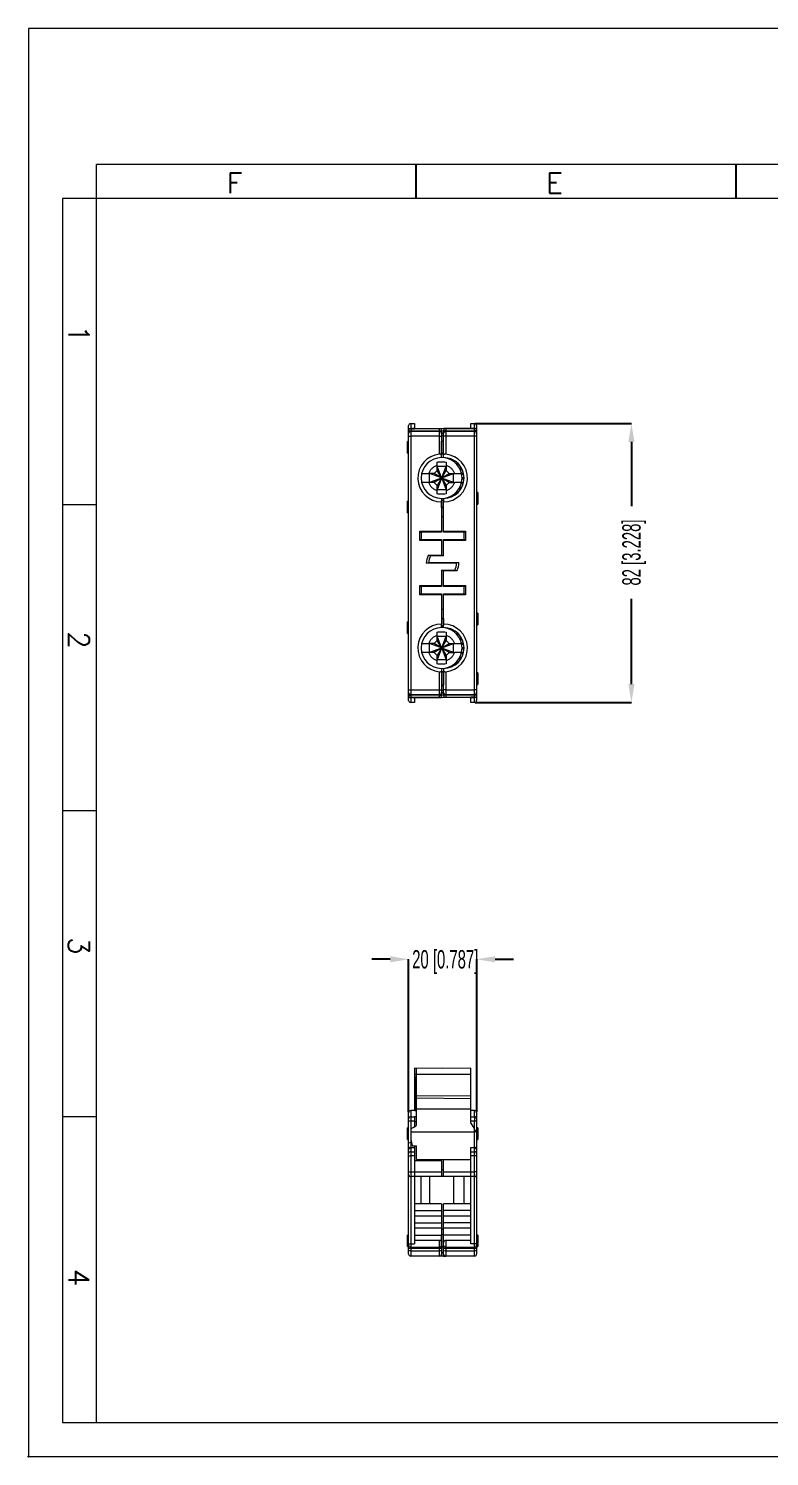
# Model space of a CAD drawing. Header units: millimetres. Extents: x -829 to 2887, y -460 to 1788.
# Drawn here: x 1979.5 to 2088.4, y -459.6 to -249.6 of the extents above; entities that cross this region are included whole.
import ezdxf

# ---------------------------------------------------------------- set-up
doc = ezdxf.new("R2010")
doc.units = ezdxf.units.MM
doc.layers.add('FORMATO', color=7, linetype='Continuous')
doc.styles.add('SLDTEXTSTYLE0', font='ROMANS')
doc.styles.add('SLDTEXTSTYLE1', font='TXT', dxfattribs={"width": 0.605})
doc.dimstyles.new('SLDDIMSTYLE0', dxfattribs={"dimtxt": 2.7, "dimasz": 2.7, "dimexe": 0, "dimexo": 0.0625, "dimgap": 0.675, "dimtad": 0, "dimdec": 1, "dimlfac": 2, "dimrnd": 1e-09, "dimzin": 12, "dimdsep": 46, "dimtxsty": 'SLDTEXTSTYLE1', "dimsah": 1, "dimcen": 0.09, "dimadec": 0, "dimazin": 3, "dimtfac": 1, "dimtdec": 1, "dimtofl": 0, "dimtmove": 0, "dimatfit": 3, "dimfxl": 1, "dimfrac": 2, "dimtolj": 1, "dimtzin": 12, "dimarcsym": 0})

# ---------------------------------------------------------------- blocks, each defined once
blk = doc.blocks.new('*D102')
at = {"color": 0, "linetype": 'Continuous', "lineweight": -2}
for p, q in [((2045.1, -307.68), (2068.09, -307.68)), ((2068.09, -310.38), (2068.09, -319.83)), ((2068.09, -345.98), (2068.09, -333.44)), ((2045.1, -348.68), (2068.09, -348.68))]:
    blk.add_line(p, q, dxfattribs=at)
at = {"color": 0}
for points in [[(2068.54, -310.38), (2067.64, -310.38), (2068.09, -307.68)], [(2067.64, -345.98), (2068.54, -345.98), (2068.09, -348.68)]]:
    blk.add_solid(points, dxfattribs=at)
at = {"layer": 'Defpoints', "color": 0}
for p in [(2045.04, -307.68), (2068.09, -307.68), (2045.04, -348.68)]:
    blk.add_point(p, dxfattribs=at)
at = {"color": 0, "lineweight": 0, "insert": (2066.74, -326.64), "char_height": 2.7, "attachment_point": 2, "rotation": 90, "style": 'SLDTEXTSTYLE1'}
blk.add_mtext('\\A1;82 [3.228]', dxfattribs=at)
blk = doc.blocks.new('*D103')
at = {"color": 0, "linetype": 'Continuous', "lineweight": -2}
for p, q in [((2032.64, -386.46), (2029.94, -386.46)), ((2035.34, -408.96), (2035.34, -386.46)), ((2045.34, -408.96), (2045.34, -386.46)), ((2048.04, -386.46), (2050.74, -386.46))]:
    blk.add_line(p, q, dxfattribs=at)
at = {"color": 0}
for points in [[(2032.64, -386.91), (2032.64, -386.01), (2035.34, -386.46)], [(2048.04, -386.01), (2048.04, -386.91), (2045.34, -386.46)]]:
    blk.add_solid(points, dxfattribs=at)
at = {"layer": 'Defpoints', "color": 0}
for p in [(2035.34, -386.46), (2035.34, -409.02), (2045.34, -409.02)]:
    blk.add_point(p, dxfattribs=at)
at = {"color": 0, "lineweight": 0, "insert": (2040.72, -385.11), "char_height": 2.7, "attachment_point": 2, "style": 'SLDTEXTSTYLE1'}
blk.add_mtext('\\A1;20 [0.787]', dxfattribs=at)

msp = doc.modelspace()

# ---------------------------------------------------------------- linework, layer by layer
at = {"color": 7, "linetype": 'Continuous', "lineweight": 0}
for p, q in [((1989.465, -454.578), (1989.465, -269.578)), ((1984.465, -274.578), (1984.465, -454.578)), ((1984.465, -319.578), (1989.465, -319.578)), ((1984.465, -364.578), (1989.465, -364.578)), ((1984.465, -409.578), (1989.465, -409.578)), ((1984.465, -454.578), (1989.465, -454.578))]:
    msp.add_line(p, q, dxfattribs=at)
at = {"color": 7, "linetype": 'Continuous', "lineweight": 15}
for p, q in [((2035.337, -308.378), (2035.337, -307.978)), ((2035.337, -308.378), (2035.637, -308.378)), ((2035.337, -308.728), (2035.337, -308.378)), ((2035.637, -307.678), (2035.637, -308.378)), ((2035.637, -307.678), (2036.187, -307.678)), ((2036.187, -308.378), (2035.637, -308.378)), ((2035.637, -308.378), (2035.637, -308.428)), ((2035.637, -308.428), (2035.637, -308.749)), ((2035.637, -308.428), (2036.187, -308.428)), ((2036.187, -307.678), (2036.187, -308.378)), ((2036.187, -308.378), (2036.187, -308.428)), ((2039.887, -308.428), (2036.187, -308.428)), ((2036.487, -308.388), (2044.487, -308.319)), ((2036.487, -308.428), (2036.487, -308.388)), ((2040.187, -308.593), (2040.155, -308.593)), ((2040.187, -308.593), (2040.187, -308.728)), ((2040.519, -308.593), (2040.487, -308.593)), ((2040.487, -308.728), (2040.487, -308.593)), ((2044.487, -308.428), (2040.787, -308.428)), ((2044.487, -307.678), (2045.037, -307.678)), ((2044.487, -308.378), (2044.487, -307.678)), ((2045.037, -308.378), (2044.487, -308.378)), ((2044.487, -308.428), (2044.487, -308.378)), ((2045.037, -308.428), (2044.487, -308.428)), ((2045.037, -308.378), (2045.037, -307.678)), ((2045.337, -308.378), (2045.037, -308.378)), ((2045.037, -308.428), (2045.037, -308.378)), ((2045.037, -308.749), (2045.037, -308.428)), ((2045.337, -307.978), (2045.337, -308.378)), ((2045.337, -308.378), (2045.337, -308.728)), ((2035.337, -310.323), (2035.187, -310.324)), ((2035.187, -312.031), (2035.187, -310.324)), ((2035.337, -308.856), (2035.337, -308.728)), ((2035.337, -309.141), (2035.337, -308.856)), ((2035.337, -309.541), (2035.337, -309.141)), ((2035.337, -309.541), (2035.637, -309.541)), ((2035.337, -346.814), (2035.337, -309.541)), ((2035.637, -308.749), (2039.887, -308.749)), ((2039.887, -308.841), (2035.637, -308.841)), ((2039.887, -309.541), (2035.637, -309.541)), ((2035.637, -309.541), (2035.637, -346.814)), ((2039.887, -309.541), (2040.187, -309.541)), ((2039.887, -312.19), (2039.887, -309.541)), ((2040.187, -308.728), (2040.187, -308.856)), ((2040.187, -308.856), (2040.187, -309.141)), ((2040.187, -309.096), (2040.487, -309.098)), ((2040.187, -309.141), (2040.187, -309.541)), ((2040.187, -309.414), (2040.487, -309.411)), ((2040.187, -309.541), (2040.187, -312.263)), ((2040.19, -310.28), (2040.187, -310.28)), ((2040.487, -308.856), (2040.487, -308.728)), ((2040.487, -309.141), (2040.487, -308.856)), ((2040.487, -309.541), (2040.487, -309.141)), ((2040.787, -309.541), (2040.487, -309.541)), ((2040.487, -312.263), (2040.487, -309.541)), ((2040.787, -308.749), (2045.037, -308.749)), ((2045.037, -308.841), (2040.787, -308.841)), ((2040.787, -309.541), (2040.787, -312.19)), ((2045.037, -309.541), (2040.787, -309.541)), ((2045.037, -346.814), (2045.037, -309.541)), ((2045.337, -309.541), (2045.037, -309.541)), ((2045.337, -308.728), (2045.337, -308.856)), ((2045.337, -308.856), (2045.337, -309.141)), ((2045.337, -309.141), (2045.337, -309.541)), ((2045.337, -309.541), (2045.337, -346.814)), ((2035.187, -312.031), (2035.337, -312.033)), ((2040.187, -312.075), (2040.19, -312.075)), ((2040.187, -312.678), (2040.187, -312.263)), ((2040.487, -312.678), (2040.487, -312.263)), ((2041.487, -312.878), (2041.487, -312.849)), ((2041.564, -312.878), (2041.487, -312.878)), ((2039.537, -314.568), (2039.078, -315.028)), ((2039.537, -314.568), (2039.537, -313.786)), ((2039.537, -313.918), (2040.837, -313.918)), ((2040.177, -315.653), (2039.537, -313.918)), ((2040.17, -315.66), (2039.537, -314.568)), ((2040.198, -315.653), (2040.837, -313.918)), ((2040.205, -315.66), (2040.837, -314.568)), ((2040.837, -313.786), (2040.837, -314.568)), ((2041.297, -315.028), (2040.837, -314.568)), ((2041.949, -313.058), (2041.649, -313.058)), ((2042.63, -313.578), (2042.33, -313.578)), ((2042.793, -313.758), (2042.493, -313.758)), ((2043.141, -314.278), (2042.841, -314.278)), ((2043.228, -314.458), (2042.928, -314.458)), ((2043.404, -314.978), (2043.104, -314.978)), ((2039.078, -315.028), (2038.296, -315.028)), ((2039.078, -316.328), (2038.296, -316.328)), ((2040.162, -315.667), (2038.428, -315.028)), ((2038.428, -316.328), (2038.428, -315.028)), ((2040.162, -315.688), (2038.428, -316.328)), ((2040.17, -315.66), (2039.078, -315.028)), ((2040.17, -315.695), (2039.078, -316.328)), ((2039.078, -316.328), (2039.537, -316.787)), ((2040.17, -315.695), (2039.537, -316.787)), ((2040.177, -315.703), (2039.537, -317.437)), ((2039.537, -317.569), (2039.537, -316.787)), ((2040.17, -315.66), (2040.162, -315.667)), ((2040.162, -315.667), (2040.162, -315.688)), ((2040.162, -315.688), (2040.17, -315.695)), ((2040.177, -315.653), (2040.17, -315.66)), ((2040.17, -315.695), (2040.177, -315.703)), ((2040.198, -315.653), (2040.177, -315.653)), ((2040.177, -315.703), (2040.198, -315.703)), ((2040.205, -315.66), (2040.198, -315.653)), ((2040.198, -315.703), (2040.205, -315.695)), ((2040.198, -315.703), (2040.837, -317.437)), ((2040.205, -315.66), (2041.297, -315.028)), ((2040.212, -315.667), (2040.205, -315.66)), ((2040.205, -315.695), (2040.212, -315.688)), ((2041.297, -316.328), (2040.205, -315.695)), ((2040.205, -315.695), (2040.837, -316.787)), ((2040.212, -315.667), (2041.947, -315.028)), ((2040.212, -315.688), (2040.212, -315.667)), ((2041.947, -316.328), (2040.212, -315.688)), ((2040.837, -316.787), (2041.297, -316.328)), ((2040.837, -316.787), (2040.837, -317.569)), ((2041.297, -315.028), (2042.079, -315.028)), ((2041.297, -316.328), (2042.079, -316.328)), ((2041.947, -316.328), (2041.947, -315.028)), ((2043.141, -317.078), (2042.841, -317.078)), ((2043.355, -316.558), (2043.055, -316.558)), ((2043.404, -316.378), (2043.104, -316.378)), ((2043.442, -315.158), (2043.142, -315.158)), ((2043.482, -315.858), (2043.182, -315.858)), ((2043.487, -315.678), (2043.187, -315.678)), ((2035.337, -319.073), (2035.187, -319.074)), ((2035.187, -320.781), (2035.187, -319.074)), ((2040.837, -317.437), (2039.537, -317.437)), ((2040.187, -318.678), (2040.187, -319.178)), ((2040.19, -319.03), (2040.187, -319.03)), ((2040.187, -319.178), (2040.187, -323.478)), ((2040.487, -318.678), (2040.487, -319.178)), ((2040.487, -323.478), (2040.487, -319.178)), ((2041.487, -318.478), (2041.487, -318.381)), ((2041.564, -318.478), (2041.487, -318.478)), ((2042.437, -317.958), (2042.137, -317.958)), ((2042.63, -317.778), (2042.33, -317.778)), ((2043.037, -317.258), (2042.737, -317.258)), ((2045.487, -317.824), (2045.337, -317.823)), ((2045.487, -317.824), (2045.487, -319.531)), ((2035.187, -320.781), (2035.337, -320.783)), ((2040.19, -320.001), (2040.187, -320.001)), ((2040.187, -320.005), (2040.487, -320.005)), ((2045.337, -319.533), (2045.487, -319.531)), ((2040.487, -321.393), (2040.187, -321.393)), ((2036.987, -323.478), (2040.187, -323.478)), ((2036.987, -324.878), (2036.987, -323.478)), ((2036.987, -323.478), (2037.179, -323.669)), ((2036.987, -324.878), (2037.179, -324.686)), ((2040.187, -324.878), (2036.987, -324.878)), ((2040.187, -323.643), (2037.179, -323.669)), ((2037.179, -324.686), (2040.187, -324.712)), ((2037.187, -323.669), (2037.187, -324.686)), ((2040.187, -323.478), (2040.187, -323.643)), ((2040.187, -324.712), (2040.187, -324.878)), ((2040.187, -324.878), (2040.187, -327.078)), ((2040.487, -323.478), (2043.687, -323.478)), ((2040.487, -323.643), (2040.487, -323.478)), ((2043.496, -323.669), (2040.487, -323.643)), ((2040.487, -324.712), (2043.496, -324.686)), ((2040.487, -324.878), (2040.487, -324.712)), ((2040.487, -327.128), (2040.487, -324.878)), ((2043.687, -324.878), (2040.487, -324.878)), ((2043.487, -324.686), (2043.487, -323.669)), ((2043.496, -323.669), (2043.687, -323.478)), ((2043.496, -324.686), (2043.687, -324.878)), ((2043.687, -323.478), (2043.687, -324.878)), ((2040.187, -327.078), (2038.224, -327.078)), ((2040.487, -327.128), (2038.554, -327.128)), ((2042.387, -328.228), (2037.938, -328.228)), ((2038.288, -328.128), (2042.737, -328.128)), ((2040.187, -329.228), (2042.12, -329.228)), ((2040.187, -329.228), (2040.187, -331.478)), ((2040.487, -331.478), (2040.487, -329.278)), ((2040.487, -329.278), (2042.45, -329.278)), ((2036.987, -331.478), (2040.187, -331.478)), ((2036.987, -332.878), (2036.987, -331.478)), ((2037.179, -331.669), (2036.987, -331.478)), ((2040.187, -331.643), (2037.179, -331.669)), ((2037.187, -331.669), (2037.187, -332.686)), ((2040.187, -331.478), (2040.187, -331.643)), ((2040.487, -331.478), (2043.687, -331.478)), ((2040.487, -331.643), (2040.487, -331.478)), ((2043.496, -331.669), (2040.487, -331.643)), ((2043.487, -332.686), (2043.487, -331.669)), ((2043.687, -331.478), (2043.496, -331.669)), ((2043.687, -331.478), (2043.687, -332.878)), ((2037.179, -332.686), (2036.987, -332.878)), ((2040.187, -332.878), (2036.987, -332.878)), ((2037.179, -332.686), (2040.187, -332.712)), ((2040.187, -332.712), (2040.187, -332.878)), ((2040.187, -332.878), (2040.187, -337.178)), ((2040.487, -332.712), (2043.496, -332.686)), ((2040.487, -332.878), (2040.487, -332.712)), ((2040.487, -337.178), (2040.487, -332.878)), ((2043.687, -332.878), (2040.487, -332.878)), ((2043.687, -332.878), (2043.496, -332.686)), ((2040.187, -334.962), (2040.487, -334.962)), ((2045.487, -335.574), (2045.337, -335.573)), ((2045.487, -335.574), (2045.487, -337.281)), ((2035.337, -336.823), (2035.187, -336.824)), ((2035.187, -338.531), (2035.187, -336.824)), ((2040.487, -336.351), (2040.187, -336.351)), ((2040.187, -337.678), (2040.187, -337.178)), ((2040.485, -336.355), (2040.487, -336.355)), ((2040.485, -337.325), (2040.487, -337.325)), ((2040.487, -337.678), (2040.487, -337.178)), ((2041.487, -337.878), (2041.487, -337.849)), ((2041.564, -337.878), (2041.487, -337.878)), ((2041.949, -338.058), (2041.649, -338.058)), ((2045.337, -337.283), (2045.487, -337.281)), ((2035.187, -338.531), (2035.337, -338.533)), ((2039.078, -340.028), (2038.296, -340.028)), ((2040.162, -340.667), (2038.428, -340.028)), ((2038.428, -341.328), (2038.428, -340.028)), ((2039.537, -339.568), (2039.078, -340.028)), ((2040.17, -340.66), (2039.078, -340.028)), ((2039.537, -339.568), (2039.537, -338.786)), ((2039.537, -338.918), (2040.837, -338.918)), ((2040.177, -340.653), (2039.537, -338.918)), ((2040.17, -340.66), (2039.537, -339.568)), ((2040.198, -340.653), (2040.837, -338.918)), ((2040.205, -340.66), (2040.837, -339.568)), ((2040.205, -340.66), (2041.297, -340.028)), ((2040.212, -340.667), (2041.947, -340.028)), ((2040.837, -338.786), (2040.837, -339.568)), ((2041.297, -340.028), (2040.837, -339.568)), ((2041.297, -340.028), (2042.079, -340.028)), ((2041.947, -341.328), (2041.947, -340.028)), ((2042.63, -338.578), (2042.33, -338.578)), ((2042.793, -338.758), (2042.493, -338.758)), ((2043.141, -339.278), (2042.841, -339.278)), ((2043.228, -339.458), (2042.928, -339.458)), ((2043.404, -339.978), (2043.104, -339.978)), ((2043.442, -340.158), (2043.142, -340.158)), ((2039.078, -341.328), (2038.296, -341.328)), ((2040.162, -340.688), (2038.428, -341.328)), ((2040.17, -340.695), (2039.078, -341.328)), ((2039.078, -341.328), (2039.537, -341.787)), ((2040.17, -340.695), (2039.537, -341.787)), ((2040.177, -340.703), (2039.537, -342.437)), ((2039.537, -342.569), (2039.537, -341.787)), ((2040.17, -340.66), (2040.162, -340.667)), ((2040.162, -340.667), (2040.162, -340.688)), ((2040.162, -340.688), (2040.17, -340.695)), ((2040.177, -340.653), (2040.17, -340.66)), ((2040.17, -340.695), (2040.177, -340.703)), ((2040.198, -340.653), (2040.177, -340.653)), ((2040.177, -340.703), (2040.198, -340.703)), ((2040.205, -340.66), (2040.198, -340.653)), ((2040.198, -340.703), (2040.205, -340.695)), ((2040.198, -340.703), (2040.837, -342.437)), ((2040.212, -340.667), (2040.205, -340.66)), ((2040.205, -340.695), (2040.212, -340.688)), ((2040.205, -340.695), (2040.837, -341.787)), ((2041.297, -341.328), (2040.205, -340.695)), ((2040.212, -340.688), (2040.212, -340.667)), ((2041.947, -341.328), (2040.212, -340.688)), ((2040.837, -341.787), (2041.297, -341.328)), ((2040.837, -341.787), (2040.837, -342.569)), ((2041.297, -341.328), (2042.079, -341.328)), ((2043.037, -342.258), (2042.737, -342.258)), ((2043.141, -342.078), (2042.841, -342.078)), ((2043.355, -341.558), (2043.055, -341.558)), ((2043.404, -341.378), (2043.104, -341.378)), ((2043.482, -340.858), (2043.182, -340.858)), ((2043.487, -340.678), (2043.187, -340.678)), ((2040.837, -342.437), (2039.537, -342.437)), ((2039.887, -346.814), (2039.887, -344.165)), ((2040.187, -343.678), (2040.187, -344.092)), ((2040.187, -344.092), (2040.187, -346.814)), ((2040.487, -344.28), (2040.485, -344.28)), ((2040.487, -343.678), (2040.487, -344.092)), ((2040.487, -346.814), (2040.487, -344.092)), ((2040.787, -344.165), (2040.787, -346.814)), ((2041.487, -343.478), (2041.487, -343.381)), ((2041.564, -343.478), (2041.487, -343.478)), ((2042.437, -342.958), (2042.137, -342.958)), ((2042.63, -342.778), (2042.33, -342.778)), ((2045.487, -344.324), (2045.337, -344.323)), ((2045.487, -344.324), (2045.487, -346.031)), ((2040.485, -346.075), (2040.487, -346.075)), ((2045.337, -346.033), (2045.487, -346.031)), ((2035.337, -346.814), (2035.637, -346.814)), ((2035.337, -347.214), (2035.337, -346.814)), ((2035.337, -347.499), (2035.337, -347.214)), ((2035.337, -347.628), (2035.337, -347.499)), ((2035.337, -347.978), (2035.337, -347.628)), ((2035.337, -347.978), (2035.637, -347.978)), ((2035.337, -348.378), (2035.337, -347.978)), ((2035.637, -346.814), (2039.887, -346.814)), ((2035.637, -347.514), (2039.887, -347.514)), ((2039.887, -347.606), (2035.637, -347.606)), ((2035.637, -347.606), (2035.637, -347.928)), ((2035.637, -347.928), (2036.187, -347.928)), ((2035.637, -347.928), (2035.637, -347.978)), ((2035.637, -347.978), (2035.637, -348.678)), ((2035.637, -347.978), (2036.187, -347.978)), ((2036.187, -347.928), (2039.887, -347.928)), ((2036.187, -347.928), (2036.187, -347.978)), ((2044.187, -347.967), (2036.187, -348.037)), ((2036.187, -347.978), (2036.187, -348.678)), ((2039.887, -346.814), (2040.187, -346.814)), ((2040.155, -347.762), (2040.187, -347.762)), ((2040.187, -346.814), (2040.187, -347.214)), ((2040.487, -346.941), (2040.187, -346.944)), ((2040.187, -347.214), (2040.187, -347.499)), ((2040.487, -347.259), (2040.187, -347.257)), ((2040.187, -347.499), (2040.187, -347.628)), ((2040.187, -347.628), (2040.187, -347.762)), ((2040.787, -346.814), (2040.487, -346.814)), ((2040.487, -347.214), (2040.487, -346.814)), ((2040.487, -347.499), (2040.487, -347.214)), ((2040.487, -347.628), (2040.487, -347.499)), ((2040.487, -347.762), (2040.487, -347.628)), ((2040.487, -347.762), (2040.519, -347.762)), ((2040.787, -346.814), (2045.037, -346.814)), ((2040.787, -347.514), (2045.037, -347.514)), ((2045.037, -347.606), (2040.787, -347.606)), ((2040.787, -347.928), (2044.487, -347.928)), ((2044.187, -347.928), (2044.187, -347.967)), ((2045.037, -347.928), (2044.487, -347.928)), ((2044.487, -347.978), (2044.487, -347.928)), ((2044.487, -347.978), (2045.037, -347.978)), ((2044.487, -348.678), (2044.487, -347.978)), ((2045.337, -346.814), (2045.037, -346.814)), ((2045.037, -347.928), (2045.037, -347.606)), ((2045.037, -347.978), (2045.037, -347.928)), ((2045.337, -347.978), (2045.037, -347.978)), ((2045.037, -348.678), (2045.037, -347.978)), ((2045.337, -346.814), (2045.337, -347.214)), ((2045.337, -347.214), (2045.337, -347.499)), ((2045.337, -347.499), (2045.337, -347.628)), ((2045.337, -347.628), (2045.337, -347.978)), ((2045.337, -347.978), (2045.337, -348.378)), ((2036.187, -348.678), (2035.637, -348.678)), ((2045.037, -348.678), (2044.487, -348.678)), ((2040.337, -402.499), (2036.187, -402.463)), ((2036.187, -402.463), (2036.187, -403.418)), ((2044.487, -402.463), (2036.487, -402.533)), ((2036.487, -403.373), (2036.487, -402.533)), ((2044.487, -403.339), (2044.487, -402.463)), ((2036.187, -403.418), (2036.187, -404.62)), ((2036.337, -404.619), (2036.187, -404.62)), ((2036.187, -404.62), (2036.187, -408.72)), ((2036.337, -404.267), (2036.337, -403.92)), ((2036.337, -406.26), (2036.337, -404.267)), ((2036.487, -403.373), (2044.487, -403.339)), ((2036.487, -406.524), (2036.487, -403.373)), ((2044.487, -406.506), (2044.487, -403.339)), ((2036.337, -406.89), (2036.337, -406.26)), ((2036.337, -408.72), (2036.337, -406.89)), ((2036.487, -406.524), (2044.487, -406.506)), ((2036.487, -406.85), (2036.487, -406.524)), ((2036.487, -406.85), (2044.487, -406.92)), ((2036.487, -408.439), (2036.487, -406.85)), ((2044.487, -406.92), (2044.487, -406.506)), ((2044.487, -408.434), (2044.487, -406.92)), ((2035.337, -409.92), (2035.337, -409.02)), ((2036.187, -408.72), (2035.637, -408.72)), ((2036.187, -408.72), (2036.487, -408.72)), ((2036.487, -408.439), (2044.487, -408.434)), ((2036.487, -410.906), (2036.487, -408.439)), ((2044.487, -410.57), (2044.487, -408.434)), ((2045.037, -408.72), (2044.487, -408.72)), ((2045.337, -409.02), (2045.337, -409.92)), ((2035.337, -411.265), (2035.187, -411.266)), ((2035.187, -412.973), (2035.187, -411.266)), ((2035.337, -410.292), (2035.337, -409.92)), ((2035.337, -413.489), (2035.337, -410.292)), ((2035.637, -409.62), (2035.637, -410.271)), ((2035.637, -409.62), (2036.187, -409.62)), ((2035.637, -410.271), (2035.637, -413.468)), ((2036.187, -410.271), (2035.637, -410.271)), ((2035.687, -411.859), (2035.687, -411.355)), ((2036.187, -409.62), (2036.187, -410.271)), ((2036.487, -409.62), (2036.187, -409.62)), ((2036.187, -410.271), (2036.187, -411.075)), ((2036.487, -410.37), (2036.187, -410.37)), ((2044.487, -409.62), (2045.037, -409.62)), ((2045.035, -411.826), (2045.035, -411.49)), ((2045.337, -409.92), (2045.337, -410.292)), ((2045.337, -410.292), (2045.337, -412.027)), ((2045.487, -411.266), (2045.337, -411.265)), ((2045.487, -411.266), (2045.487, -412.12)), ((2035.187, -412.973), (2035.337, -412.975)), ((2035.337, -414.42), (2035.337, -413.489)), ((2035.637, -413.468), (2035.637, -414.12)), ((2035.687, -411.859), (2045.035, -411.826)), ((2035.687, -413.12), (2035.687, -411.859)), ((2045.035, -414.12), (2045.035, -411.826)), ((2045.337, -412.027), (2045.337, -414.42)), ((2045.337, -412.975), (2045.487, -412.973)), ((2045.487, -412.12), (2045.487, -412.973)), ((2035.337, -414.473), (2035.337, -414.42)), ((2035.337, -415.043), (2035.337, -414.473)), ((2035.337, -415.39), (2035.337, -415.043)), ((2035.337, -417.72), (2035.337, -415.39)), ((2035.337, -415.39), (2035.637, -415.39)), ((2035.637, -414.12), (2035.637, -414.213)), ((2035.637, -414.12), (2036.187, -414.12)), ((2035.637, -414.213), (2035.637, -414.784)), ((2036.187, -414.213), (2035.637, -414.213)), ((2035.637, -414.784), (2035.637, -415.39)), ((2035.637, -414.784), (2036.187, -414.784)), ((2035.637, -415.39), (2035.637, -417.72)), ((2036.187, -415.39), (2035.637, -415.39)), ((2035.902, -413.92), (2036.487, -413.92)), ((2036.187, -413.925), (2036.187, -414.12)), ((2036.187, -414.12), (2036.187, -414.213)), ((2036.187, -414.213), (2036.187, -414.784)), ((2036.187, -414.784), (2036.187, -415.39)), ((2036.187, -415.39), (2036.187, -417.72)), ((2036.487, -415.92), (2036.487, -413.92)), ((2044.487, -414.12), (2045.037, -414.12)), ((2044.487, -414.213), (2044.487, -414.12)), ((2045.037, -414.213), (2044.487, -414.213)), ((2044.487, -414.784), (2044.487, -414.213)), ((2044.487, -414.784), (2045.037, -414.784)), ((2044.487, -415.39), (2044.487, -414.784)), ((2045.037, -415.39), (2044.487, -415.39)), ((2044.487, -417.72), (2044.487, -415.39)), ((2045.037, -414.213), (2045.037, -414.12)), ((2045.037, -414.784), (2045.037, -414.213)), ((2045.037, -415.39), (2045.037, -414.784)), ((2045.337, -415.39), (2045.037, -415.39)), ((2045.037, -417.72), (2045.037, -415.39)), ((2045.337, -414.42), (2045.337, -414.473)), ((2045.337, -414.473), (2045.337, -415.043)), ((2045.337, -415.043), (2045.337, -415.39)), ((2045.337, -415.39), (2045.337, -417.72)), ((2035.337, -417.72), (2035.637, -417.72)), ((2035.337, -418.12), (2035.337, -417.72)), ((2035.637, -417.72), (2036.187, -417.72)), ((2035.637, -417.72), (2035.637, -418.42)), ((2040.187, -416.12), (2036.187, -416.12)), ((2036.187, -417.72), (2036.187, -418.42)), ((2036.187, -417.72), (2040.187, -417.72)), ((2036.487, -415.92), (2040.487, -415.92)), ((2040.187, -416.12), (2040.187, -417.72)), ((2040.487, -417.42), (2040.187, -417.42)), ((2040.187, -417.72), (2040.187, -418.42)), ((2040.487, -415.92), (2044.487, -415.92)), ((2040.487, -417.72), (2040.487, -415.92)), ((2040.487, -417.72), (2044.487, -417.72)), ((2040.487, -418.42), (2040.487, -417.72)), ((2044.487, -417.72), (2045.037, -417.72)), ((2044.487, -418.42), (2044.487, -417.72)), ((2045.337, -417.72), (2045.037, -417.72)), ((2045.037, -418.42), (2045.037, -417.72)), ((2045.337, -417.72), (2045.337, -418.12)), ((2035.337, -428.318), (2035.337, -418.12)), ((2036.187, -418.42), (2035.637, -418.42)), ((2035.637, -418.42), (2035.637, -428.318)), ((2036.187, -418.42), (2036.187, -428.318)), ((2040.187, -418.42), (2036.187, -418.42)), ((2037.187, -422.418), (2037.187, -418.42)), ((2038.405, -418.42), (2038.405, -422.418)), ((2040.487, -418.42), (2040.187, -418.42)), ((2044.487, -418.42), (2040.487, -418.42)), ((2041.97, -422.418), (2041.97, -418.42)), ((2043.487, -422.418), (2043.487, -418.42)), ((2045.037, -418.42), (2044.487, -418.42)), ((2044.487, -428.318), (2044.487, -418.42)), ((2045.037, -428.318), (2045.037, -418.42)), ((2045.337, -418.12), (2045.337, -428.318)), ((2040.187, -422.418), (2036.187, -422.418)), ((2036.187, -423.416), (2040.187, -423.416)), ((2040.187, -422.418), (2040.187, -423.416)), ((2040.187, -423.416), (2040.187, -424.218)), ((2044.487, -422.418), (2040.487, -422.418)), ((2040.487, -423.416), (2040.487, -422.418)), ((2044.487, -423.416), (2040.487, -423.416)), ((2040.487, -424.218), (2040.487, -423.416)), ((2040.187, -424.218), (2036.187, -424.218)), ((2036.187, -425.216), (2040.187, -425.216)), ((2040.187, -426.018), (2036.187, -426.018)), ((2040.187, -424.218), (2040.187, -425.216)), ((2040.187, -425.216), (2040.187, -426.018)), ((2040.187, -426.018), (2040.187, -427.016)), ((2040.187, -426.12), (2040.487, -426.12)), ((2044.487, -424.218), (2040.487, -424.218)), ((2040.487, -425.216), (2040.487, -424.218)), ((2044.487, -425.216), (2040.487, -425.216)), ((2040.487, -426.018), (2040.487, -425.216)), ((2044.487, -426.018), (2040.487, -426.018)), ((2040.487, -427.016), (2040.487, -426.018)), ((2035.337, -427.015), (2035.187, -427.016)), ((2035.187, -428.723), (2035.187, -427.016)), ((2035.337, -428.318), (2035.637, -428.318)), ((2035.337, -428.504), (2035.337, -428.318)), ((2035.637, -428.318), (2036.187, -428.318)), ((2035.637, -428.318), (2035.637, -428.785)), ((2036.187, -427.016), (2040.187, -427.016)), ((2039.887, -427.818), (2036.187, -427.818)), ((2040.19, -426.972), (2040.187, -426.972)), ((2040.187, -427.016), (2040.187, -428.118)), ((2040.187, -428.118), (2040.187, -428.504)), ((2044.487, -427.016), (2040.487, -427.016)), ((2040.487, -428.118), (2040.487, -427.016)), ((2040.487, -428.504), (2040.487, -428.118)), ((2044.487, -427.818), (2040.787, -427.818)), ((2045.037, -428.318), (2044.487, -428.318)), ((2045.337, -428.318), (2045.037, -428.318)), ((2045.037, -428.785), (2045.037, -428.318)), ((2045.487, -427.016), (2045.337, -427.015)), ((2045.337, -428.318), (2045.337, -428.504)), ((2045.487, -427.016), (2045.487, -427.87)), ((2045.487, -427.87), (2045.487, -428.723)), ((2035.187, -428.723), (2035.337, -428.725)), ((2035.337, -429.015), (2035.337, -428.504)), ((2035.337, -429.385), (2035.337, -429.015)), ((2035.337, -429.82), (2035.337, -429.385)), ((2035.637, -428.785), (2039.887, -428.785)), ((2035.637, -428.785), (2035.637, -428.989)), ((2039.887, -428.989), (2035.637, -428.989)), ((2035.637, -428.989), (2035.637, -429.359)), ((2035.637, -429.359), (2035.637, -430.12)), ((2035.637, -429.359), (2039.887, -429.359)), ((2039.887, -430.12), (2035.637, -430.12)), ((2040.187, -430.12), (2039.886, -430.12)), ((2039.887, -428.989), (2039.887, -428.785)), ((2039.887, -429.359), (2039.887, -428.989)), ((2039.887, -430.12), (2039.887, -429.359)), ((2040.187, -428.504), (2040.187, -429.015)), ((2040.187, -428.767), (2040.19, -428.767)), ((2040.187, -429.015), (2040.187, -429.385)), ((2040.187, -429.385), (2040.187, -429.82)), ((2040.187, -429.604), (2040.487, -429.604)), ((2040.187, -429.82), (2040.187, -430.12)), ((2040.487, -430.12), (2040.187, -430.12)), ((2040.487, -429.015), (2040.487, -428.504)), ((2040.487, -429.385), (2040.487, -429.015)), ((2040.487, -429.82), (2040.487, -429.385)), ((2040.487, -429.82), (2040.487, -430.12)), ((2040.487, -430.12), (2040.789, -430.12)), ((2040.787, -428.785), (2045.037, -428.785)), ((2040.787, -428.785), (2040.787, -428.989)), ((2045.037, -428.989), (2040.787, -428.989)), ((2040.787, -428.989), (2040.787, -429.359)), ((2040.787, -429.359), (2040.787, -430.12)), ((2040.787, -429.359), (2045.037, -429.359)), ((2045.037, -430.12), (2040.787, -430.12)), ((2045.037, -428.989), (2045.037, -428.785)), ((2045.037, -429.359), (2045.037, -428.989)), ((2045.037, -430.12), (2045.037, -429.359)), ((2045.337, -428.504), (2045.337, -429.015)), ((2045.337, -428.725), (2045.487, -428.723)), ((2045.337, -429.015), (2045.337, -429.385)), ((2045.337, -429.385), (2045.337, -429.82))]:
    msp.add_line(p, q, dxfattribs=at)
at = {"color": 8, "linetype": 'Continuous', "lineweight": 15}
for p, q in [((2039.887, -308.749), (2039.887, -308.428)), ((2040.787, -308.428), (2040.787, -308.749)), ((2035.637, -308.749), (2035.637, -308.841)), ((2035.637, -308.841), (2035.637, -309.541)), ((2039.887, -308.841), (2039.887, -308.749)), ((2039.887, -309.541), (2039.887, -308.841)), ((2040.19, -312.075), (2040.19, -310.28)), ((2040.787, -308.749), (2040.787, -308.841)), ((2040.787, -308.841), (2040.787, -309.541)), ((2045.037, -308.841), (2045.037, -308.749)), ((2045.037, -309.541), (2045.037, -308.841)), ((2040.19, -320.001), (2040.19, -319.03)), ((2040.485, -336.355), (2040.485, -337.325)), ((2040.485, -344.28), (2040.485, -346.075)), ((2035.637, -346.814), (2035.637, -347.514)), ((2035.637, -347.514), (2035.637, -347.606)), ((2039.887, -347.514), (2039.887, -346.814)), ((2039.887, -347.606), (2039.887, -347.514)), ((2039.887, -347.928), (2039.887, -347.606)), ((2040.787, -346.814), (2040.787, -347.514)), ((2040.787, -347.514), (2040.787, -347.606)), ((2040.787, -347.606), (2040.787, -347.928)), ((2045.037, -347.514), (2045.037, -346.814)), ((2045.037, -347.606), (2045.037, -347.514)), ((2036.487, -403.419), (2036.187, -403.418)), ((2035.637, -408.72), (2035.637, -409.62)), ((2045.037, -409.62), (2045.037, -408.72)), ((2045.035, -410.271), (2044.487, -410.271)), ((2045.035, -411.49), (2045.035, -410.271)), ((2035.637, -413.468), (2035.781, -413.468)), ((2039.887, -428.785), (2039.887, -427.818)), ((2040.19, -428.767), (2040.19, -426.972)), ((2040.787, -427.818), (2040.787, -428.785))]:
    msp.add_line(p, q, dxfattribs=at)
at = {"color": 7, "linetype": 'Continuous', "lineweight": 15, "flags": 128}
for points in [[(2035.337, -308.856), (2035.343, -308.835), (2035.36, -308.815), (2035.388, -308.796), (2035.425, -308.78), (2035.471, -308.767), (2035.522, -308.757), (2035.579, -308.751), (2035.637, -308.749)], [(2039.887, -308.749), (2039.946, -308.751), (2040.002, -308.757), (2040.054, -308.767), (2040.099, -308.78), (2040.137, -308.796), (2040.164, -308.815), (2040.181, -308.835), (2040.187, -308.856)], [(2040.787, -308.749), (2040.729, -308.751), (2040.672, -308.757), (2040.621, -308.767), (2040.575, -308.78), (2040.538, -308.796), (2040.51, -308.815), (2040.493, -308.835), (2040.487, -308.856)], [(2045.337, -308.856), (2045.331, -308.835), (2045.314, -308.815), (2045.287, -308.796), (2045.249, -308.78), (2045.204, -308.767), (2045.152, -308.757), (2045.096, -308.751), (2045.037, -308.749)], [(2035.337, -347.499), (2035.343, -347.52), (2035.36, -347.54), (2035.388, -347.559), (2035.425, -347.575), (2035.471, -347.588), (2035.522, -347.598), (2035.579, -347.604), (2035.637, -347.606)], [(2039.887, -347.606), (2039.946, -347.604), (2040.002, -347.598), (2040.054, -347.588), (2040.099, -347.575), (2040.137, -347.559), (2040.164, -347.54), (2040.181, -347.52), (2040.187, -347.499)], [(2040.787, -347.606), (2040.729, -347.604), (2040.672, -347.598), (2040.621, -347.588), (2040.575, -347.575), (2040.538, -347.559), (2040.51, -347.54), (2040.493, -347.52), (2040.487, -347.499)], [(2045.337, -347.499), (2045.331, -347.52), (2045.314, -347.54), (2045.287, -347.559), (2045.249, -347.575), (2045.204, -347.588), (2045.152, -347.598), (2045.096, -347.604), (2045.037, -347.606)], [(2035.687, -413.12), (2035.758, -413.384), (2035.83, -413.651), (2035.902, -413.92)]]:
    msp.add_lwpolyline(points, dxfattribs=at)
at = {"color": 7, "linetype": 'Continuous', "lineweight": 15}
for centre, radius, start, end in [((2035.637, -307.978), 0.3, 90, 180), ((2035.637, -308.728), 0.3, 90, 180), ((2039.887, -308.728), 0.3, 0, 90), ((2040.787, -308.728), 0.3, 90, 180), ((2045.037, -307.978), 0.3, 0, 90), ((2045.037, -308.728), 0.3, 0, 90), ((2035.637, -309.141), 0.3, 90, 180), ((2039.887, -309.141), 0.3, 0, 90), ((2040.187, -309.98), 0.3, 270.5, 0), ((2040.787, -309.141), 0.3, 90, 180), ((2045.037, -309.141), 0.3, 0, 90), ((2040.187, -315.678), 3.5, 94.9171, 270), ((2040.187, -315.678), 3, 90, 270), ((2040.187, -315.678), 3, 12.51333, 90), ((2040.187, -312.375), 0.3, 0, 89.5), ((2040.487, -315.678), 3.5, 270, 85.0829), ((2040.487, -315.678), 3, 270, 90), ((2040.187, -315.678), 3, 270, 347.48667), ((2040.187, -315.678), 3, 347.48667, 12.51333), ((2040.187, -318.73), 0.3, 270.5, 0), ((2040.187, -328.178), 2.25, 150.73242, 181.27334), ((2040.487, -328.178), 2.2, 151.49257, 178.69771), ((2040.187, -328.178), 2.2, 331.49257, 358.69771), ((2040.487, -328.178), 2.25, 330.73242, 1.27334), ((2040.187, -340.678), 3.5, 90, 265.0829), ((2040.187, -340.678), 3, 90, 270), ((2040.487, -337.625), 0.3, 90.5, 180), ((2040.187, -340.678), 3, 12.51333, 90), ((2040.487, -340.678), 3.5, 274.9171, 90), ((2040.487, -340.678), 3, 270, 90), ((2040.187, -340.678), 3, 347.48667, 12.51333), ((2040.187, -340.678), 3, 270, 347.48667), ((2040.487, -343.98), 0.3, 180, 269.5), ((2040.487, -346.375), 0.3, 90.5, 180), ((2035.637, -347.214), 0.3, 180, 270), ((2035.637, -347.628), 0.3, 180, 270), ((2035.637, -348.378), 0.3, 180, 270), ((2039.887, -347.214), 0.3, 270, 0), ((2039.887, -347.628), 0.3, 270, 0), ((2040.787, -347.214), 0.3, 180, 270), ((2040.787, -347.628), 0.3, 180, 270), ((2045.037, -347.214), 0.3, 270, 0), ((2045.037, -347.628), 0.3, 270, 0), ((2045.037, -348.378), 0.3, 270, 0), ((2036.637, -403.92), 0.3, 120, 180), ((2035.637, -409.02), 0.3, 90, 180), ((2045.037, -409.02), 0.3, 0, 90), ((2035.637, -409.92), 0.3, 90, 180), ((2035.563, -411.362), 1.093, 86.08596, 101.89467), ((2045.11, -411.374), 1.106, 78.16222, 93.92633), ((2045.037, -409.92), 0.3, 0, 90), ((2035.563, -414.559), 1.093, 86.08598, 101.89463), ((2045.048, -412.403), 0.578, 69.3015, 91.33433), ((2035.637, -414.42), 0.3, 90, 180), ((2035.618, -414.495), 0.282, 86.1887, 175.5982), ((2035.618, -415.065), 0.282, 86.18874, 175.59816), ((2045.037, -414.42), 0.3, 0, 90), ((2045.056, -414.495), 0.282, 4.40193, 93.81127), ((2045.056, -415.065), 0.282, 4.40196, 93.81124), ((2035.637, -418.12), 0.3, 180, 270), ((2045.037, -418.12), 0.3, 270, 0), ((2039.887, -428.118), 0.3, 0, 90), ((2040.187, -426.672), 0.3, 270.5, 0), ((2040.787, -428.118), 0.3, 90, 180), ((2035.628, -428.494), 0.291, 182.02496, 271.8915), ((2035.563, -429.869), 0.883, 85.16669, 104.79587), ((2035.563, -430.239), 0.883, 85.16669, 104.79587), ((2035.637, -429.82), 0.3, 180, 270), ((2039.897, -428.494), 0.291, 268.10851, 357.97495), ((2039.962, -429.869), 0.883, 75.20417, 94.83328), ((2039.962, -430.239), 0.883, 75.20417, 94.83328), ((2039.887, -429.82), 0.3, 270, 0), ((2040.187, -429.067), 0.3, 0, 89.5), ((2040.778, -428.494), 0.291, 182.02514, 271.8914), ((2040.713, -429.869), 0.883, 85.16676, 104.7958), ((2040.713, -430.239), 0.883, 85.16676, 104.7958), ((2040.787, -429.82), 0.3, 180, 270), ((2045.047, -428.494), 0.291, 268.10852, 357.97492), ((2045.112, -429.869), 0.883, 75.20418, 94.83327), ((2045.112, -430.239), 0.883, 75.20418, 94.83327), ((2045.037, -429.82), 0.3, 270, 0)]:
    msp.add_arc(centre, radius, start, end, dxfattribs=at)
at = {"color": 8, "linetype": 'Continuous', "lineweight": 15}
msp.add_arc((2036.473, -404.519), 0.286, 87.15796, 118.32012, dxfattribs=at)
at = {"color": 7, "linetype": 'Continuous', "lineweight": 15}
for centre, major_axis, ratio, start_param, end_param in [((2036.637, -406.26), (0.3, 0), 0.4670764, 2.0943951, 3.1415927), ((2036.637, -406.89), (0.3, 0), 0.4142136, 2.0943951, 3.1415927), ((2040.07, -407.887), (17.382, 10.011), 0.0424023, 4.4331332, 4.480406), ((2043.371, -407.686), (-5.764, 10.007), 0.0424066, 1.8386011, 1.936227), ((2045.037, -410.32), (0, 0.7), 0.0037491, 0, 1.5009858)]:
    msp.add_ellipse(centre, major_axis=major_axis, ratio=ratio, start_param=start_param, end_param=end_param, dxfattribs=at)
for points, knots in [([(2040.187, -312.263), (2040.184, -312.253), (2040.177, -312.233), (2040.122, -312.208), (2040.042, -312.191), (2039.958, -312.186), (2039.906, -312.189), (2039.887, -312.19)], [0, 0, 0, 0, 0.225698, 0.45158307, 0.67179072, 0.88020609, 1, 1, 1, 1]), ([(2040.787, -312.19), (2040.755, -312.189), (2040.692, -312.186), (2040.606, -312.195), (2040.538, -312.213), (2040.495, -312.237), (2040.49, -312.255), (2040.487, -312.263)], [0, 0, 0, 0, 0.19861596, 0.39716667, 0.59828045, 0.80925154, 1, 1, 1, 1]), ([(2038.296, -315.028), (2038.354, -314.887), (2038.471, -314.607), (2038.763, -314.253), (2039.116, -313.961), (2039.397, -313.845), (2039.537, -313.786)], [0, 0, 0, 0, 0.25031124, 0.49999535, 0.74952846, 1, 1, 1, 1]), ([(2039.537, -313.328), (2039.752, -313.319), (2040.186, -313.3), (2040.619, -313.319), (2040.837, -313.328)], [0, 0, 0, 0, 0.4967522, 1, 1, 1, 1]), ([(2039.537, -313.786), (2039.537, -313.664), (2039.537, -313.506), (2039.537, -313.361), (2039.537, -313.328)], [0, 0, 0, 0, 0.76746168, 1, 1, 1, 1]), ([(2040.837, -313.328), (2040.837, -313.442), (2040.837, -313.592), (2040.837, -313.749), (2040.837, -313.786)], [0, 0, 0, 0, 0.7674172, 1, 1, 1, 1]), ([(2040.837, -313.786), (2040.978, -313.845), (2041.258, -313.961), (2041.612, -314.253), (2041.903, -314.607), (2042.02, -314.887), (2042.079, -315.028)], [0, 0, 0, 0, 0.2503139, 0.4999965, 0.7495312, 1, 1, 1, 1]), ([(2037.258, -315.028), (2037.269, -315.028), (2037.291, -315.028), (2037.461, -315.028), (2037.712, -315.028), (2038.005, -315.028), (2038.207, -315.028), (2038.296, -315.028)], [0, 0, 0, 0, 0.2064123, 0.4127685, 0.6207681, 0.8334481, 1, 1, 1, 1]), ([(2038.296, -316.328), (2038.175, -316.328), (2037.933, -316.328), (2037.614, -316.328), (2037.383, -316.328), (2037.272, -316.328), (2037.262, -316.328), (2037.258, -316.328)], [0, 0, 0, 0, 0.2262143, 0.4527767, 0.6709296, 0.881895, 1, 1, 1, 1]), ([(2039.537, -317.569), (2039.397, -317.511), (2039.116, -317.394), (2038.763, -317.102), (2038.471, -316.749), (2038.354, -316.468), (2038.296, -316.328)], [0, 0, 0, 0, 0.25031408, 0.49999652, 0.74953122, 1, 1, 1, 1]), ([(2042.079, -316.328), (2042.02, -316.468), (2041.903, -316.748), (2041.612, -317.102), (2041.258, -317.394), (2040.978, -317.51), (2040.837, -317.569)], [0, 0, 0, 0, 0.2503112, 0.4999954, 0.7495286, 1, 1, 1, 1]), ([(2042.079, -315.028), (2042.199, -315.028), (2042.441, -315.028), (2042.76, -315.028), (2042.992, -315.028), (2043.102, -315.028), (2043.112, -315.028), (2043.116, -315.028)], [0, 0, 0, 0, 0.2262142, 0.4527768, 0.6709297, 0.8818951, 1, 1, 1, 1]), ([(2043.116, -316.328), (2043.105, -316.328), (2043.083, -316.328), (2042.914, -316.328), (2042.663, -316.328), (2042.369, -316.328), (2042.167, -316.328), (2042.079, -316.328)], [0, 0, 0, 0, 0.20641217, 0.41276843, 0.62076802, 0.833448, 1, 1, 1, 1]), ([(2039.537, -318.027), (2039.537, -317.913), (2039.537, -317.763), (2039.537, -317.606), (2039.537, -317.569)], [0, 0, 0, 0, 0.7674172, 1, 1, 1, 1]), ([(2040.837, -318.027), (2040.622, -318.037), (2040.189, -318.055), (2039.755, -318.037), (2039.537, -318.027)], [0, 0, 0, 0, 0.4967522, 1, 1, 1, 1]), ([(2040.837, -317.569), (2040.837, -317.691), (2040.837, -317.849), (2040.837, -317.994), (2040.837, -318.027)], [0, 0, 0, 0, 0.76746168, 1, 1, 1, 1]), ([(2040.487, -320.002), (2040.484, -320.002), (2040.478, -320.002), (2040.427, -320.001), (2040.351, -320.001), (2040.267, -320.001), (2040.212, -320.001), (2040.19, -320.001)], [0, 0, 0, 0, 0.2111011, 0.427515, 0.6438678, 0.85983, 1, 1, 1, 1]), ([(2040.187, -336.353), (2040.19, -336.353), (2040.197, -336.354), (2040.247, -336.354), (2040.323, -336.354), (2040.407, -336.355), (2040.463, -336.355), (2040.485, -336.355)], [0, 0, 0, 0, 0.2111012, 0.4275151, 0.6438679, 0.859831, 1, 1, 1, 1]), ([(2037.258, -340.028), (2037.269, -340.028), (2037.291, -340.028), (2037.461, -340.028), (2037.712, -340.028), (2038.005, -340.028), (2038.207, -340.028), (2038.296, -340.028)], [0, 0, 0, 0, 0.2064123, 0.4127685, 0.6207681, 0.8334481, 1, 1, 1, 1]), ([(2038.296, -340.028), (2038.354, -339.887), (2038.471, -339.607), (2038.763, -339.253), (2039.116, -338.961), (2039.397, -338.845), (2039.537, -338.786)], [0, 0, 0, 0, 0.25031079, 0.49999532, 0.74952845, 1, 1, 1, 1]), ([(2039.537, -338.328), (2039.752, -338.319), (2040.186, -338.3), (2040.619, -338.319), (2040.837, -338.328)], [0, 0, 0, 0, 0.4967522, 1, 1, 1, 1]), ([(2039.537, -338.786), (2039.537, -338.664), (2039.537, -338.506), (2039.537, -338.361), (2039.537, -338.328)], [0, 0, 0, 0, 0.7674612, 1, 1, 1, 1]), ([(2040.837, -338.328), (2040.837, -338.442), (2040.837, -338.592), (2040.837, -338.749), (2040.837, -338.786)], [0, 0, 0, 0, 0.7674168, 1, 1, 1, 1]), ([(2040.837, -338.786), (2040.978, -338.845), (2041.258, -338.961), (2041.612, -339.253), (2041.903, -339.607), (2042.02, -339.887), (2042.079, -340.028)], [0, 0, 0, 0, 0.2503142, 0.4999965, 0.7495316, 1, 1, 1, 1]), ([(2042.079, -340.028), (2042.199, -340.028), (2042.441, -340.028), (2042.76, -340.028), (2042.992, -340.028), (2043.102, -340.028), (2043.112, -340.028), (2043.116, -340.028)], [0, 0, 0, 0, 0.2262142, 0.4527768, 0.6709297, 0.8818951, 1, 1, 1, 1]), ([(2038.296, -341.328), (2038.175, -341.328), (2037.933, -341.328), (2037.614, -341.328), (2037.383, -341.328), (2037.272, -341.328), (2037.262, -341.328), (2037.258, -341.328)], [0, 0, 0, 0, 0.2262143, 0.4527767, 0.6709296, 0.881895, 1, 1, 1, 1]), ([(2039.537, -342.569), (2039.397, -342.511), (2039.116, -342.394), (2038.763, -342.102), (2038.471, -341.749), (2038.354, -341.468), (2038.296, -341.328)], [0, 0, 0, 0, 0.2503141, 0.4999966, 0.7495317, 1, 1, 1, 1]), ([(2042.079, -341.328), (2042.02, -341.468), (2041.903, -341.748), (2041.612, -342.102), (2041.258, -342.394), (2040.978, -342.51), (2040.837, -342.569)], [0, 0, 0, 0, 0.2503108, 0.4999954, 0.7495286, 1, 1, 1, 1]), ([(2043.116, -341.328), (2043.105, -341.328), (2043.083, -341.328), (2042.914, -341.328), (2042.663, -341.328), (2042.369, -341.328), (2042.167, -341.328), (2042.079, -341.328)], [0, 0, 0, 0, 0.20641217, 0.41276843, 0.62076802, 0.833448, 1, 1, 1, 1]), ([(2039.537, -343.027), (2039.537, -342.913), (2039.537, -342.763), (2039.537, -342.606), (2039.537, -342.569)], [0, 0, 0, 0, 0.7674172, 1, 1, 1, 1]), ([(2040.837, -343.027), (2040.622, -343.037), (2040.189, -343.055), (2039.755, -343.037), (2039.537, -343.027)], [0, 0, 0, 0, 0.4967522, 1, 1, 1, 1]), ([(2039.887, -344.165), (2039.919, -344.166), (2039.982, -344.17), (2040.069, -344.16), (2040.136, -344.142), (2040.179, -344.118), (2040.185, -344.1), (2040.187, -344.092)], [0, 0, 0, 0, 0.1986167, 0.397167, 0.5982801, 0.8092511, 1, 1, 1, 1]), ([(2040.487, -344.092), (2040.491, -344.102), (2040.498, -344.122), (2040.553, -344.148), (2040.632, -344.164), (2040.716, -344.169), (2040.768, -344.166), (2040.787, -344.165)], [0, 0, 0, 0, 0.2256983, 0.451583, 0.6717914, 0.880206, 1, 1, 1, 1]), ([(2040.837, -342.569), (2040.837, -342.691), (2040.837, -342.849), (2040.837, -342.994), (2040.837, -343.027)], [0, 0, 0, 0, 0.7674598, 1, 1, 1, 1]), ([(2045.035, -411.49), (2045.065, -411.541), (2045.127, -411.645), (2045.201, -411.773), (2045.242, -411.846), (2045.252, -411.863)], [0, 0, 0, 0, 0.4244509, 0.8616098, 1, 1, 1, 1]), ([(2045.252, -411.863), (2045.259, -411.875), (2045.273, -411.9), (2045.29, -411.932), (2045.305, -411.96), (2045.317, -411.981), (2045.325, -411.998), (2045.331, -412.011), (2045.335, -412.02), (2045.337, -412.025), (2045.337, -412.026), (2045.337, -412.027)], [0, 0, 0, 0, 0.161259, 0.325092, 0.4465174, 0.5707914, 0.6663271, 0.7644734, 0.8600908, 0.9587035, 1, 1, 1, 1])]:
    msp.add_open_spline(points, degree=3, knots=knots, dxfattribs=at)
at = {"layer": 'FORMATO', "lineweight": 0}
for p, q in [((2276.465, -249.578), (1979.465, -249.578)), ((1979.465, -249.578), (1979.465, -459.578)), ((2271.465, -269.578), (1989.465, -269.578)), ((2271.465, -274.578), (1984.465, -274.578)), ((1984.465, -274.578), (1984.465, -454.578)), ((1984.465, -454.578), (2271.465, -454.578)), ((1979.465, -459.578), (2276.465, -459.578))]:
    msp.add_line(p, q, dxfattribs=at)
at = {"layer": 'FORMATO'}
for p, q in [((2036.465, -274.578), (2036.465, -269.578)), ((2083.465, -274.578), (2083.465, -269.578))]:
    msp.add_line(p, q, dxfattribs=at)
at = {"layer": 'FORMATO', "color": 7}
msp.add_point((1979.465, -459.578), dxfattribs=at)

# ---------------------------------------------------------------- texts
at = {"layer": 'FORMATO', "char_height": 3, "attachment_point": 2, "style": 'SLDTEXTSTYLE0'}
for s, insert in [('F', (2009.751, -270.777)), ('E', (2056.775, -270.777))]:
    msp.add_mtext(s, dxfattribs=dict(at, insert=insert))
at = {"layer": 'FORMATO', "char_height": 3, "attachment_point": 2, "rotation": 270, "style": 'SLDTEXTSTYLE0'}
for s, insert in [('1', (1988.35, -294.492)), ('2', (1988.35, -339.492)), ('3', (1988.35, -384.492)), ('4', (1988.351, -433.275))]:
    msp.add_mtext(s, dxfattribs=dict(at, insert=insert))

# ---------------------------------------------------------------- dimensions: what is measured, and where the dimension line sits
at = {"color": 7, "linetype": 'Continuous', "lineweight": 0}
dim = msp.add_linear_dim(base=(2068.087, -307.678), p1=(2045.037, -348.678), p2=(2045.037, -307.678), angle=90, dimstyle='SLDDIMSTYLE0', dxfattribs=at)
dim.commit()
dim.dimension.update_dxf_attribs({"geometry": '*D102', "text_midpoint": (2068.087, -326.639), "dimtype": 160})
dim = msp.add_linear_dim(base=(2035.337, -386.463), p1=(2045.337, -409.02), p2=(2035.337, -409.02), dimstyle='SLDDIMSTYLE0', dxfattribs=at)
dim.commit()
dim.dimension.update_dxf_attribs({"geometry": '*D103', "text_midpoint": (2040.717, -386.463), "dimtype": 160})

doc.saveas('drawing.dxf')
